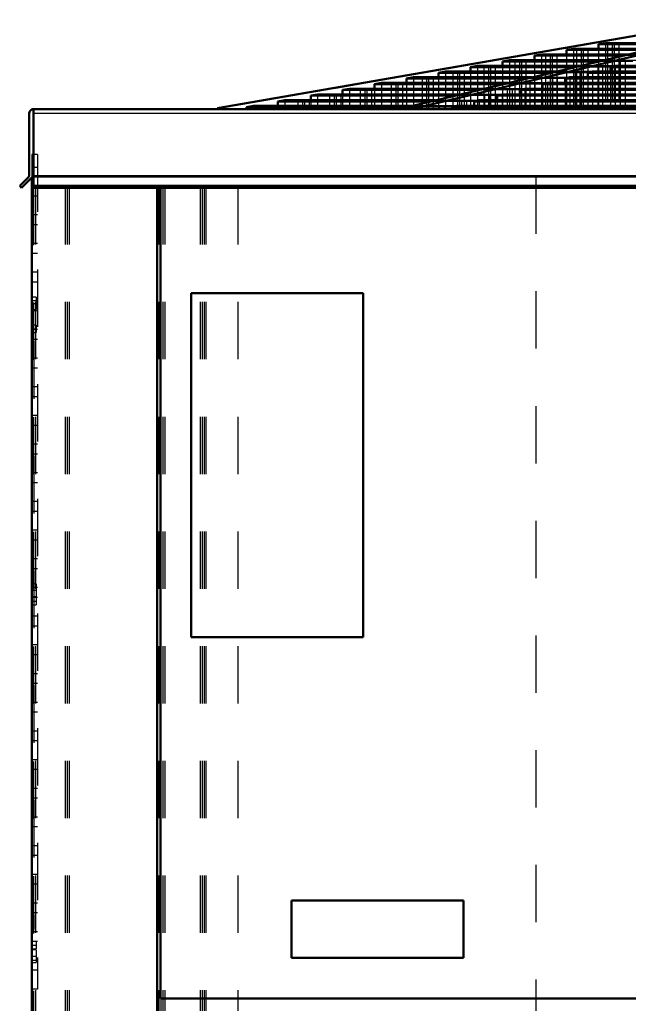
# Model space of a CAD drawing. Header units: inches. Extents: x -40.7 to 51, y -0.3 to 45.
# Drawn here: x -36.86 to -26.22, y 24.19 to 41.36 of the extents above; entities that cross this region are included whole.
import ezdxf

# ---------------------------------------------------------------- set-up
doc = ezdxf.new("R2010")
doc.units = ezdxf.units.IN
doc.header["$MEASUREMENT"] = 0
doc.linetypes.add('Center', pattern=[1.5, 0.45, -0.5, 0.05, -0.5])
doc.linetypes.add('Dashed', pattern=[2, 1, -1])
for name, color, linetype, lineweight in [('AM_0', 7, 'Continuous', 50), ('AM_4', 3, 'Continuous', 25), ('AM_7', 7, 'Center', 25), ('AM_9', 6, 'Dashed', 25)]:
    doc.layers.add(name, color=color, linetype=linetype, lineweight=lineweight)

msp = doc.modelspace()

# ---------------------------------------------------------------- linework, layer by layer
at = {"layer": 'AM_0'}
for p, q in [((-33.40513, 39.81678), (-24.52864, 41.358)), ((-23.67755, 41.358), (-30.17559, 39.81678)), ((-29.95427, 39.81678), (-23.45623, 41.358)), ((-26.642, 40.95131), (-26.763, 40.92972)), ((-26.763, 40.92972), (-26.763, 40.85175)), ((-26.763, 40.92972), (-25.48381, 40.92972)), ((-26.642, 40.95131), (-25.39504, 40.95131)), ((-27.758, 40.7522), (-27.878, 40.73079)), ((-27.878, 40.73079), (-27.878, 40.65264)), ((-27.878, 40.73079), (-26.33389, 40.73079)), ((-27.758, 40.7522), (-26.24432, 40.7522)), ((-27.2, 40.85175), (-27.32, 40.83034)), ((-27.32, 40.83034), (-27.32, 40.7522)), ((-27.32, 40.83034), (-25.91124, 40.83034)), ((-27.2, 40.85175), (-25.81909, 40.85175)), ((-28.873, 40.55326), (-28.993, 40.53185)), ((-28.993, 40.53185), (-28.993, 40.45371)), ((-28.993, 40.53185), (-27.16743, 40.53185)), ((-28.873, 40.55326), (-27.07543, 40.55326)), ((-28.316, 40.65264), (-28.436, 40.63123)), ((-28.436, 40.63123), (-28.436, 40.55326)), ((-28.436, 40.63123), (-26.74401, 40.63123)), ((-28.316, 40.65264), (-26.65672, 40.65264)), ((-26.46993, 40.55326), (-26.5548, 40.53185)), ((-26.5548, 40.53185), (-19.14577, 40.53185)), ((-26.5548, 40.53185), (-26.5548, 40.45371)), ((-26.46993, 40.55326), (-19.17683, 40.55326)), ((-29.989, 40.35415), (-30.109, 40.33274)), ((-29.989, 40.35415), (-27.92052, 40.35415)), ((-29.431, 40.45371), (-29.551, 40.4323)), ((-29.551, 40.4323), (-29.551, 40.35415)), ((-29.551, 40.4323), (-27.59318, 40.4323)), ((-29.431, 40.45371), (-27.50269, 40.45371)), ((-27.2592, 40.35415), (-27.34406, 40.33274)), ((-27.2592, 40.35415), (-18.88794, 40.35415)), ((-26.86457, 40.45371), (-26.94943, 40.4323)), ((-26.94943, 40.4323), (-19.00132, 40.4323)), ((-26.94943, 40.4323), (-26.94943, 40.35415)), ((-26.86457, 40.45371), (-19.03238, 40.45371)), ((-30.546, 40.25478), (-30.666, 40.23337)), ((-30.666, 40.23337), (-30.666, 40.15522)), ((-30.666, 40.23337), (-28.4203, 40.23337)), ((-30.546, 40.25478), (-28.32979, 40.25478)), ((-30.109, 40.33274), (-30.109, 40.25478)), ((-30.109, 40.33274), (-28.00936, 40.33274)), ((-27.65311, 40.25478), (-27.73798, 40.23337)), ((-27.73798, 40.23337), (-27.73798, 40.15522)), ((-27.73798, 40.23337), (-18.71269, 40.23337)), ((-27.65311, 40.25478), (-18.74376, 40.25478)), ((-27.34406, 40.33274), (-18.85688, 40.33274)), ((-27.34406, 40.33274), (-27.34406, 40.25478)), ((-31.661, 40.05585), (-31.781, 40.03444)), ((-31.781, 40.03444), (-31.781, 39.95415)), ((-31.781, 40.03444), (-29.27058, 40.03444)), ((-31.661, 40.05585), (-29.18452, 40.05585)), ((-31.104, 40.15522), (-31.224, 40.13381)), ((-31.224, 40.13381), (-31.224, 40.05585)), ((-31.224, 40.13381), (-28.84769, 40.13381)), ((-31.104, 40.15522), (-28.75574, 40.15522)), ((-28.44163, 40.05585), (-28.52649, 40.03444)), ((-28.52649, 40.03444), (-28.52649, 39.95415)), ((-28.52649, 40.03444), (-18.42408, 40.03444)), ((-28.44163, 40.05585), (-18.45514, 40.05585)), ((-28.04773, 40.15522), (-28.13259, 40.13381)), ((-28.13259, 40.13381), (-28.13259, 40.05585)), ((-28.13259, 40.13381), (-18.56825, 40.13381)), ((-28.04773, 40.15522), (-18.59932, 40.15522)), ((-32.778, 39.85656), (-32.898, 39.83515)), ((-32.898, 39.83515), (-32.898, 39.8)), ((-32.898, 39.83515), (-30.09862, 39.83515)), ((-32.778, 39.85656), (-30.01085, 39.85656)), ((-32.231, 39.95415), (-32.351, 39.93274)), ((-32.351, 39.93274), (-32.351, 39.85656)), ((-32.351, 39.93274), (-29.69617, 39.93274)), ((-32.231, 39.95415), (-29.60709, 39.95415)), ((-29.23155, 39.85656), (-29.31641, 39.83515)), ((-29.31641, 39.83515), (-29.31641, 39.8)), ((-29.31641, 39.83515), (-18.13495, 39.83515)), ((-29.23155, 39.85656), (-18.16601, 39.85656)), ((-28.84472, 39.95415), (-28.92959, 39.93274)), ((-28.92959, 39.93274), (-28.92959, 39.85656)), ((-28.92959, 39.93274), (-18.27653, 39.93274)), ((-28.84472, 39.95415), (-18.3076, 39.95415)), ((-36.6925, 38.63608), (-36.6925, 39.72)), ((-36.646, 39.8), (36.646, 39.8)), ((-36.646, 39.8), (-36.646, 39.79265)), ((-36.612, 39.8), (-36.612, 38.42647)), ((-33.40513, 39.81678), (-33.40513, 39.8)), ((-30.17559, 39.81678), (-29.95427, 39.81678)), ((-30.17559, 39.81678), (-30.17559, 39.8)), ((-29.95427, 39.81678), (-29.95427, 39.8)), ((-36.8555, 38.459), (-36.70246, 38.61204)), ((-36.82297, 38.42647), (-36.8555, 38.459)), ((-36.62745, 38.622), (-36.82297, 38.42647)), ((-36.646, 38.60345), (-36.646, 4.49)), ((-36.612, 38.622), (-36.62745, 38.622)), ((36.612, 38.459), (-36.612, 38.459)), ((36.612, 38.42647), (-36.612, 38.42647)), ((-34.46, 4.53), (-34.46, 38.42647)), ((-34.4, 38.42647), (-34.4, 24.29)), ((-33.864, 36.592), (-30.864, 36.592)), ((-33.864, 30.592), (-33.864, 36.592)), ((-30.864, 36.592), (-30.864, 30.592)), ((-30.864, 30.592), (-33.864, 30.592)), ((-32.114, 26), (-29.114, 26)), ((-32.114, 25), (-32.114, 26)), ((-29.114, 26), (-29.114, 25)), ((-29.114, 25), (-32.114, 25)), ((-34.4, 24.29), (-8.37, 24.29))]:
    msp.add_line(p, q, dxfattribs=at)
for centre, radius, start, end in [((-36.6125, 39.72), 0.08, 90, 180), ((-36.7265, 38.63608), 0.034, 315, 0)]:
    msp.add_arc(centre, radius, start, end, dxfattribs=at)
at = {"layer": 'AM_4'}
for p, q in [((36.612, 39.72), (-36.612, 39.72)), ((36.612, 38.63608), (-36.612, 38.63608)), ((36.612, 38.61204), (-36.612, 38.61204))]:
    msp.add_line(p, q, dxfattribs=at)
at = {"layer": 'AM_7'}
for p, q in [((-36.65, 36.412), (-36.562, 36.412)), ((-36.65, 35.97), (-36.562, 35.97)), ((-36.65, 31.412), (-36.562, 31.412)), ((-36.65, 31.22), (-36.562, 31.22)), ((-36.65, 25.22), (-36.562, 25.22)), ((-36.65, 25.028), (-36.562, 25.028))]:
    msp.add_line(p, q, dxfattribs=at)
at = {"layer": 'AM_9'}
for p, q in [((-24.44763, 41.358), (-33.32412, 39.81678)), ((-26.642, 40.95131), (-26.642, 39.8)), ((-26.48985, 40.95131), (-26.60677, 40.92972)), ((-26.60677, 40.92972), (-26.60677, 39.8)), ((-26.52576, 40.92972), (-26.40884, 40.95131)), ((-26.52576, 40.92972), (-26.52576, 39.8)), ((-26.48985, 40.95131), (-26.48985, 39.8)), ((-26.40884, 40.95131), (-26.40884, 39.8)), ((-27.758, 40.7522), (-27.758, 39.8)), ((-27.56817, 40.7522), (-27.68411, 40.73079)), ((-27.68411, 40.73079), (-27.68411, 39.8)), ((-27.6031, 40.73079), (-27.48716, 40.7522)), ((-27.6031, 40.73079), (-27.6031, 39.8)), ((-27.56817, 40.7522), (-27.56817, 39.8)), ((-27.48716, 40.7522), (-27.48716, 39.8)), ((-27.32, 40.7522), (-27.32, 39.8)), ((-27.2, 40.85175), (-27.2, 39.8)), ((-27.02903, 40.85175), (-27.14497, 40.83034)), ((-27.14497, 40.83034), (-27.14497, 39.8)), ((-27.06396, 40.83034), (-26.94801, 40.85175)), ((-27.06396, 40.83034), (-27.06396, 39.8)), ((-27.02903, 40.85175), (-27.02903, 39.8)), ((-26.94801, 40.85175), (-26.94801, 39.8)), ((-26.763, 40.85175), (-26.763, 39.8)), ((-25.76619, 40.73079), (-26.33389, 40.73079)), ((-25.68132, 40.7522), (-26.24432, 40.7522)), ((-28.873, 40.55326), (-28.873, 39.8)), ((-28.64543, 40.55326), (-28.76136, 40.53185)), ((-28.76136, 40.53185), (-28.76136, 39.8)), ((-28.68035, 40.53185), (-28.56442, 40.55326)), ((-28.68035, 40.53185), (-28.68035, 39.8)), ((-28.64543, 40.55326), (-28.64543, 39.8)), ((-28.56442, 40.55326), (-28.56442, 39.8)), ((-28.436, 40.55326), (-28.436, 39.8)), ((-28.316, 40.65264), (-28.316, 39.8)), ((-28.10729, 40.65264), (-28.22323, 40.63123)), ((-28.22323, 40.63123), (-28.22323, 39.8)), ((-28.14222, 40.63123), (-28.02628, 40.65264)), ((-28.14222, 40.63123), (-28.14222, 39.8)), ((-28.10729, 40.65264), (-28.10729, 39.8)), ((-28.02628, 40.65264), (-28.02628, 39.8)), ((-27.878, 40.65264), (-27.878, 39.8)), ((-26.5548, 40.53185), (-27.16743, 40.53185)), ((-26.46993, 40.55326), (-27.07543, 40.55326)), ((-26.77612, 40.53185), (-26.69125, 40.55326)), ((-26.77612, 40.53185), (-26.77612, 39.8)), ((-26.16086, 40.63123), (-26.74401, 40.63123)), ((-26.69125, 40.55326), (-26.69125, 39.8)), ((-26.65672, 40.65264), (-26.07598, 40.65264)), ((-26.46993, 40.55326), (-26.46993, 39.8)), ((-26.38218, 40.63123), (-26.29731, 40.65264)), ((-26.38218, 40.63123), (-26.38218, 39.8)), ((-26.29731, 40.65264), (-26.29731, 39.8)), ((-29.989, 40.35415), (-29.989, 39.8)), ((-29.72359, 40.35415), (-29.83952, 40.33274)), ((-29.75851, 40.33274), (-29.64258, 40.35415)), ((-29.72359, 40.35415), (-29.72359, 39.8)), ((-29.64258, 40.35415), (-29.64258, 39.8)), ((-29.551, 40.35415), (-29.551, 39.8)), ((-29.431, 40.45371), (-29.431, 39.8)), ((-29.18452, 40.45371), (-29.30045, 40.4323)), ((-29.30045, 40.4323), (-29.30045, 39.8)), ((-29.21944, 40.4323), (-29.10351, 40.45371)), ((-29.21944, 40.4323), (-29.21944, 39.8)), ((-29.18452, 40.45371), (-29.18452, 39.8)), ((-29.10351, 40.45371), (-29.10351, 39.8)), ((-28.993, 40.45371), (-28.993, 39.8)), ((-27.92052, 40.35415), (-27.2592, 40.35415)), ((-26.94943, 40.4323), (-27.59318, 40.4323)), ((-27.56539, 40.33274), (-27.48052, 40.35415)), ((-26.86457, 40.45371), (-27.50269, 40.45371)), ((-27.48052, 40.35415), (-27.48052, 39.8)), ((-27.2592, 40.35415), (-27.2592, 39.8)), ((-27.17076, 40.4323), (-27.08589, 40.45371)), ((-27.17076, 40.4323), (-27.17076, 39.8)), ((-27.08589, 40.45371), (-27.08589, 39.8)), ((-26.94943, 40.35415), (-26.94943, 39.8)), ((-26.86457, 40.45371), (-26.86457, 39.8)), ((-26.5548, 40.45371), (-26.5548, 39.8)), ((-30.546, 40.25478), (-30.546, 39.8)), ((-30.26169, 40.25478), (-30.37762, 40.23337)), ((-30.37762, 40.23337), (-30.37762, 39.8)), ((-30.29661, 40.23337), (-30.18068, 40.25478)), ((-30.29661, 40.23337), (-30.29661, 39.8)), ((-30.26169, 40.25478), (-30.26169, 39.8)), ((-30.18068, 40.25478), (-30.18068, 39.8)), ((-30.109, 40.25478), (-30.109, 39.8)), ((-29.83952, 40.33274), (-29.83952, 39.8)), ((-29.75851, 40.33274), (-29.75851, 39.8)), ((-27.73798, 40.23337), (-28.4203, 40.23337)), ((-27.65311, 40.25478), (-28.32979, 40.25478)), ((-27.34406, 40.33274), (-28.00936, 40.33274)), ((-27.9593, 40.23337), (-27.87444, 40.25478)), ((-27.9593, 40.23337), (-27.9593, 39.8)), ((-27.87444, 40.25478), (-27.87444, 39.8)), ((-27.65311, 40.25478), (-27.65311, 39.8)), ((-27.56539, 40.33274), (-27.56539, 39.8)), ((-27.34406, 40.25478), (-27.34406, 39.8)), ((-31.661, 40.05585), (-31.661, 39.8)), ((-31.33883, 40.05585), (-31.45475, 40.03444)), ((-31.45475, 40.03444), (-31.45475, 39.8)), ((-31.37374, 40.03444), (-31.25782, 40.05585)), ((-31.37374, 40.03444), (-31.37374, 39.8)), ((-31.33883, 40.05585), (-31.33883, 39.8)), ((-31.25782, 40.05585), (-31.25782, 39.8)), ((-31.224, 40.05585), (-31.224, 39.8)), ((-31.104, 40.15522), (-31.104, 39.8)), ((-30.80075, 40.15522), (-30.91667, 40.13381)), ((-30.91667, 40.13381), (-30.91667, 39.8)), ((-30.83566, 40.13381), (-30.71974, 40.15522)), ((-30.83566, 40.13381), (-30.83566, 39.8)), ((-30.80075, 40.15522), (-30.80075, 39.8)), ((-30.71974, 40.15522), (-30.71974, 39.8)), ((-30.666, 40.15522), (-30.666, 39.8)), ((-28.52649, 40.03444), (-29.27058, 40.03444)), ((-28.44163, 40.05585), (-29.18452, 40.05585)), ((-28.13259, 40.13381), (-28.84769, 40.13381)), ((-28.04773, 40.15522), (-28.75574, 40.15522)), ((-28.74782, 40.03444), (-28.66296, 40.05585)), ((-28.74782, 40.03444), (-28.74782, 39.8)), ((-28.66296, 40.05585), (-28.66296, 39.8)), ((-28.44163, 40.05585), (-28.44163, 39.8)), ((-28.35392, 40.13381), (-28.26905, 40.15522)), ((-28.35392, 40.13381), (-28.35392, 39.8)), ((-28.26905, 40.15522), (-28.26905, 39.8)), ((-28.13259, 40.05585), (-28.13259, 39.8)), ((-28.04773, 40.15522), (-28.04773, 39.8)), ((-27.73798, 40.15522), (-27.73798, 39.8)), ((-32.778, 39.85656), (-32.778, 39.8)), ((-32.41787, 39.85656), (-32.5338, 39.83515)), ((-32.5338, 39.83515), (-32.5338, 39.8)), ((-32.45279, 39.83515), (-32.33686, 39.85656)), ((-32.45279, 39.83515), (-32.45279, 39.8)), ((-32.41787, 39.85656), (-32.41787, 39.8)), ((-32.351, 39.85656), (-32.351, 39.8)), ((-32.33686, 39.85656), (-32.33686, 39.8)), ((-32.231, 39.95415), (-32.231, 39.8)), ((-31.88946, 39.95415), (-32.00539, 39.93274)), ((-32.00539, 39.93274), (-32.00539, 39.8)), ((-31.92438, 39.93274), (-31.80845, 39.95415)), ((-31.92438, 39.93274), (-31.92438, 39.8)), ((-31.88946, 39.95415), (-31.88946, 39.8)), ((-31.80845, 39.95415), (-31.80845, 39.8)), ((-31.781, 39.95415), (-31.781, 39.8)), ((-29.31641, 39.83515), (-30.09862, 39.83515)), ((-29.23155, 39.85656), (-30.01085, 39.85656)), ((-28.92959, 39.93274), (-29.69617, 39.93274)), ((-29.60709, 39.95415), (-28.84472, 39.95415)), ((-29.53773, 39.83515), (-29.45287, 39.85656)), ((-29.53773, 39.83515), (-29.53773, 39.8)), ((-29.45287, 39.85656), (-29.45287, 39.8)), ((-29.23155, 39.85656), (-29.23155, 39.8)), ((-29.15091, 39.93274), (-29.06605, 39.95415)), ((-29.15091, 39.93274), (-29.15091, 39.8)), ((-29.06605, 39.95415), (-29.06605, 39.8)), ((-28.92959, 39.85656), (-28.92959, 39.8)), ((-28.84472, 39.95415), (-28.84472, 39.8)), ((-28.52649, 39.95415), (-28.52649, 39.8)), ((-33.32412, 39.81678), (-33.40513, 39.81678)), ((-33.32412, 39.81678), (-33.32412, 39.8)), ((-36.646, 39.005), (-36.646, 38.60345)), ((-36.546, 39.005), (-36.646, 39.005)), ((-36.546, 39.005), (-36.546, 24.455)), ((-36.546, 38.78265), (-36.646, 38.78265)), ((36.612, 38.622), (-36.612, 38.622)), ((-34.46, 38.42647), (-34.46, 38.47)), ((-34.46, 38.47), (-34.4, 38.47)), ((-34.4, 38.47), (-34.4, 38.42647)), ((-27.856, 38.622), (-27.856, 5.213)), ((-36.546, 38.455), (-36.646, 38.455)), ((-36.646, 38.436), (-33.05, 38.436)), ((-36.612, 38.42647), (-36.612, 5.213)), ((-36.578, 38.436), (-36.578, 5.213)), ((-36.061, 38.436), (-36.061, 5.213)), ((-36.027, 38.436), (-36.027, 5.213)), ((-35.993, 38.436), (-35.993, 5.213)), ((-34.429, 38.436), (-34.429, 5.213)), ((-34.395, 38.436), (-34.395, 5.213)), ((-34.361, 38.436), (-34.361, 5.213)), ((-34.327, 38.436), (-34.327, 5.213)), ((-33.709, 38.436), (-33.709, 5.213)), ((-33.675, 38.436), (-33.675, 5.213)), ((-33.641, 38.436), (-33.641, 5.213)), ((-33.607, 38.436), (-33.607, 5.213)), ((-33.05, 38.436), (-33.05, 5.213)), ((-36.546, 38.28265), (-36.646, 38.28265)), ((-36.546, 37.955), (-36.646, 37.955)), ((-36.546, 37.78265), (-36.646, 37.78265)), ((-36.546, 37.455), (-36.646, 37.455)), ((-36.546, 37.28265), (-36.646, 37.28265)), ((-36.546, 36.955), (-36.646, 36.955)), ((-36.546, 36.78265), (-36.646, 36.78265)), ((-36.566, 36.521), (-36.646, 36.521)), ((-36.546, 36.455), (-36.646, 36.455)), ((-36.566, 36.521), (-36.566, 36.303)), ((-36.646, 36.303), (-36.566, 36.303)), ((-36.546, 36.28265), (-36.646, 36.28265)), ((-36.566, 36.034), (-36.646, 36.034)), ((-36.546, 35.955), (-36.646, 35.955)), ((-36.646, 35.906), (-36.566, 35.906)), ((-36.566, 36.034), (-36.566, 35.906)), ((-36.546, 35.78265), (-36.646, 35.78265)), ((-36.606, 35.75), (-36.646, 35.75)), ((-36.606, 35.75), (-36.606, 25.5)), ((-36.606, 35.69), (-36.646, 35.69)), ((-36.546, 35.455), (-36.646, 35.455)), ((-36.546, 35.28265), (-36.646, 35.28265)), ((-36.546, 34.955), (-36.646, 34.955)), ((-36.546, 34.78265), (-36.646, 34.78265)), ((-36.546, 34.455), (-36.646, 34.455)), ((-36.546, 34.28265), (-36.646, 34.28265)), ((-36.546, 33.955), (-36.646, 33.955)), ((-36.546, 33.78265), (-36.646, 33.78265)), ((-36.546, 33.455), (-36.646, 33.455)), ((-36.546, 33.28265), (-36.646, 33.28265)), ((-36.546, 32.955), (-36.646, 32.955)), ((-36.546, 32.78265), (-36.646, 32.78265)), ((-36.546, 32.455), (-36.646, 32.455)), ((-36.546, 32.28265), (-36.646, 32.28265)), ((-36.546, 31.955), (-36.646, 31.955)), ((-36.546, 31.78265), (-36.646, 31.78265)), ((-36.566, 31.521), (-36.646, 31.521)), ((-36.546, 31.455), (-36.646, 31.455)), ((-36.566, 31.521), (-36.566, 31.303)), ((-36.646, 31.303), (-36.566, 31.303)), ((-36.566, 31.284), (-36.646, 31.284)), ((-36.546, 31.28265), (-36.646, 31.28265)), ((-36.566, 31.284), (-36.566, 31.156)), ((-36.646, 31.156), (-36.566, 31.156)), ((-36.546, 30.955), (-36.646, 30.955)), ((-36.546, 30.78265), (-36.646, 30.78265)), ((-36.546, 30.455), (-36.646, 30.455)), ((-36.546, 30.28265), (-36.646, 30.28265)), ((-36.546, 29.955), (-36.646, 29.955)), ((-36.546, 29.78265), (-36.646, 29.78265)), ((-36.546, 29.455), (-36.646, 29.455)), ((-36.546, 29.28265), (-36.646, 29.28265)), ((-36.546, 28.955), (-36.646, 28.955)), ((-36.546, 28.78265), (-36.646, 28.78265)), ((-36.546, 28.455), (-36.646, 28.455)), ((-36.546, 28.28265), (-36.646, 28.28265)), ((-36.546, 27.955), (-36.646, 27.955)), ((-36.546, 27.78265), (-36.646, 27.78265)), ((-36.546, 27.455), (-36.646, 27.455)), ((-36.546, 27.28265), (-36.646, 27.28265)), ((-36.546, 26.955), (-36.646, 26.955)), ((-36.546, 26.78265), (-36.646, 26.78265)), ((-36.546, 26.455), (-36.646, 26.455)), ((-36.546, 26.28265), (-36.646, 26.28265)), ((-36.546, 25.955), (-36.646, 25.955)), ((-36.546, 25.78265), (-36.646, 25.78265)), ((-36.606, 25.56), (-36.646, 25.56)), ((-36.606, 25.5), (-36.646, 25.5)), ((-36.546, 25.455), (-36.646, 25.455)), ((-36.566, 25.284), (-36.646, 25.284)), ((-36.546, 25.28265), (-36.646, 25.28265)), ((-36.566, 25.284), (-36.566, 25.156)), ((-36.646, 25.156), (-36.566, 25.156)), ((-36.566, 25.137), (-36.646, 25.137)), ((-36.566, 25.137), (-36.566, 24.919)), ((-36.546, 24.955), (-36.646, 24.955)), ((-36.646, 24.919), (-36.566, 24.919)), ((-36.546, 24.78265), (-36.646, 24.78265)), ((-36.546, 24.455), (-36.646, 24.455))]:
    msp.add_line(p, q, dxfattribs=at)

doc.saveas('drawing.dxf')
